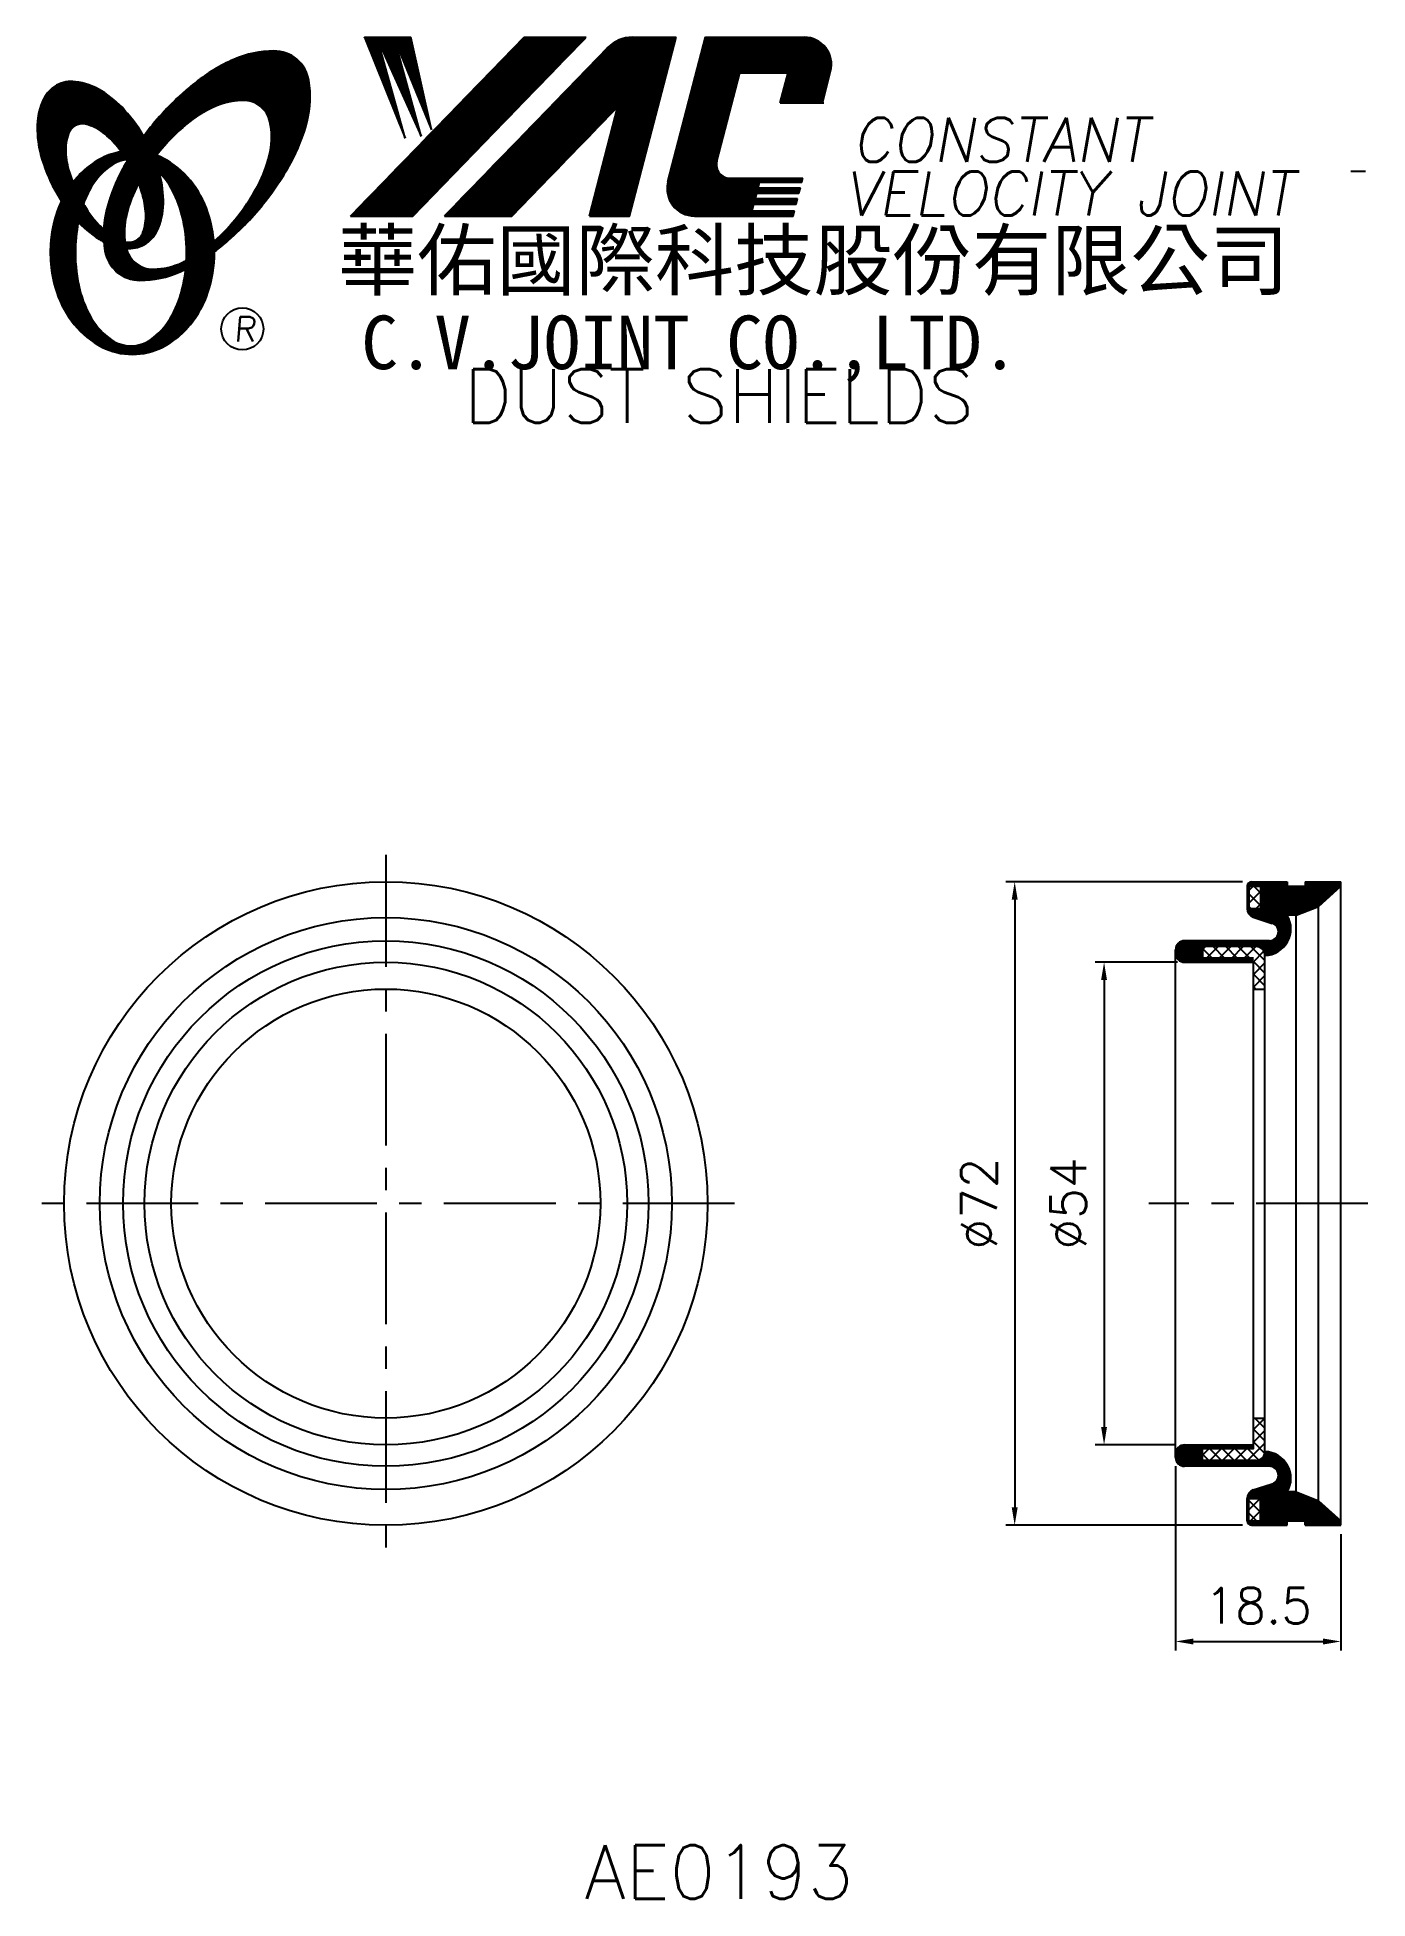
# Model space of a CAD drawing. Extents: x 609 to 758, y 248 to 457.
import ezdxf
from ezdxf.enums import TextEntityAlignment as Align

# ---------------------------------------------------------------- set-up
doc = ezdxf.new("R2010")
doc.units = 0
doc.header["$LTSCALE"] = 10
doc.header["$MEASUREMENT"] = 0
doc.linetypes.add('CENTER', pattern=[2, 1.25, -0.25, 0.25, -0.25])
doc.layers.get('0').update_dxf_attribs({"linetype": 'CONTINUOUS'})
doc.layers.get('DEFPOINTS').update_dxf_attribs({"linetype": 'CONTINUOUS'})
doc.layers.add('2', color=3, linetype='CONTINUOUS')
doc.layers.add('4', color=7, linetype='CONTINUOUS')
doc.styles.add('CHINA', font='KAIU.TTF')
doc.styles.add('ITALICC', font='simplex.shx')
doc.dimstyles.new('STANDARD$0', dxfattribs={"dimtxt": 4, "dimasz": 2, "dimexe": 1, "dimexo": 1, "dimgap": 2, "dimtad": 1, "dimdec": 4, "dimzin": 10, "dimtxsty": 'ITALICC', "dimcen": 2, "dimclrd": 5, "dimclre": 5, "dimclrt": 18, "dimaunit": 1, "dimazin": 3, "dimtp": 0.1, "dimtfac": 0.7, "dimtdec": 4, "dimtmove": 0, "dimatfit": 3, "dimtolj": 1, "dimtzin": 10})
pattern_1 = [(45, (852.5619, 155.1538), (-0.7071068, 0.7071068), []), (135, (852.5619, 155.1538), (-0.7071068, -0.7071068), [])]
pattern_2 = [(45, (509.986593, 249.150259), (-0.00883883476, 0.00883883476), [])]
pattern_3 = [(45, (678.577139, 212.845849), (-0.00727476112, 0.00727476112), [])]

# ---------------------------------------------------------------- blocks, each defined once
blk = doc.blocks.new('*D4')
at = {"color": 5, "linetype": 'BYBLOCK'}
for p, q in [((743.87, 362.09), (717.37, 362.09)), ((718.37, 360.09), (718.37, 292.09)), ((743.87, 290.09), (717.37, 290.09))]:
    blk.add_line(p, q, dxfattribs=at)
for points in [[(718.04, 360.09), (718.7, 360.09), (718.37, 362.09)], [(718.04, 292.09), (718.7, 292.09), (718.37, 290.09)]]:
    blk.add_solid(points, dxfattribs=at)
at = {"layer": 'DEFPOINTS', "color": 0, "linetype": 'BYBLOCK'}
for p in [(744.87, 362.09), (718.37, 290.09), (744.87, 290.09)]:
    blk.add_point(p, dxfattribs=at)
at = {"color": 18, "linetype": 'BYBLOCK', "insert": (714.37, 326.09), "char_height": 4, "attachment_point": 5, "rotation": 90, "style": 'ITALICC'}
blk.add_mtext('\\A1;∅72', dxfattribs=at)
blk = doc.blocks.new('*D5')
at = {"color": 5, "linetype": 'BYBLOCK'}
for p, q in [((736.6, 353.09), (727.37, 353.09)), ((728.37, 351.09), (728.37, 301.09)), ((736.37, 299.09), (727.37, 299.09))]:
    blk.add_line(p, q, dxfattribs=at)
for points in [[(728.04, 351.09), (728.7, 351.09), (728.37, 353.09)], [(728.04, 301.09), (728.7, 301.09), (728.37, 299.09)]]:
    blk.add_solid(points, dxfattribs=at)
at = {"layer": 'DEFPOINTS', "color": 0, "linetype": 'BYBLOCK'}
for p in [(737.6, 353.09), (728.37, 299.09), (737.37, 299.09)]:
    blk.add_point(p, dxfattribs=at)
at = {"color": 18, "linetype": 'BYBLOCK', "insert": (724.37, 326.09), "char_height": 4, "attachment_point": 5, "rotation": 90, "style": 'ITALICC'}
blk.add_mtext('\\A1;∅54', dxfattribs=at)
blk = doc.blocks.new('*D6')
at = {"color": 5, "linetype": 'BYBLOCK'}
for p, q in [((736.37, 296.69), (736.37, 276.09)), ((754.87, 289.09), (754.87, 276.09)), ((738.37, 277.09), (752.87, 277.09))]:
    blk.add_line(p, q, dxfattribs=at)
for points in [[(738.37, 277.42), (738.37, 276.75), (736.37, 277.09)], [(752.87, 277.42), (752.87, 276.75), (754.87, 277.09)]]:
    blk.add_solid(points, dxfattribs=at)
at = {"layer": 'DEFPOINTS', "color": 0, "linetype": 'BYBLOCK'}
for p in [(736.37, 297.69), (754.87, 290.09), (754.87, 277.09)]:
    blk.add_point(p, dxfattribs=at)
at = {"color": 18, "linetype": 'BYBLOCK', "insert": (745.62, 281.09), "char_height": 4, "attachment_point": 5, "style": 'ITALICC'}
blk.add_mtext('\\A1;18.5', dxfattribs=at)

msp = doc.modelspace()

# ---------------------------------------------------------------- hatches: boundary and pattern name
at = {"layer": '4', "linetype": 'CONTINUOUS'}
h = msp.add_hatch(dxfattribs=at)
h.set_pattern_fill('ANSI31', color=5, scale=0.1, style=0)
h.set_pattern_definition(pattern_2)
h.paths.add_polyline_path([(670.4453, 456.58124), (663.48799, 456.58124), (644.07139, 436.57748), (651.02869, 436.57748)])
h.paths.add_polyline_path([(673.99219, 448.81567), (670.81182, 436.57748), (675.2928, 436.57748), (680.49124, 456.58124), (675.59451, 456.58124, 0.202785967), (672.86044, 455.42482), (654.5663, 436.57748), (662.11322, 436.57748)])
h.paths.add_polyline_path([(687.6193, 452.58282), (693.01302, 452.58282), (692.144, 449.23881), (696.86082, 449.23881), (697.77754, 452.76637, 0.490800957), (694.82734, 456.58124), (683.79302, 456.58124), (679.58597, 440.39235, 0.490800957), (682.53617, 436.57748), (693.57048, 436.57748), (693.72493, 437.17179), (689.00811, 437.17179), (689.20147, 437.91588), (693.91829, 437.91588), (694.07685, 438.52602), (689.36003, 438.52602), (689.52128, 439.14649), (694.2381, 439.14649), (694.39428, 439.74748), (689.67746, 439.74748), (689.83426, 440.35085), (694.55108, 440.35085), (694.66781, 440.80005), (686.52806, 440.80005, -0.490800957), (685.05296, 442.70748)])
h = msp.add_hatch(dxfattribs=at)
h.set_pattern_fill('ANSI31', color=1, scale=0.1, style=0)
h.set_pattern_definition(pattern_2)
h.paths.add_polyline_path([(650.80336, 456.58124), (645.62603, 456.58124), (650.1968, 445.2775), (647.13086, 456.23548), (651.9656, 445.51316), (649.01759, 456.23548), (653.14481, 446.22013)])
h = msp.add_hatch(dxfattribs=at)
h.set_pattern_fill('ANSI31', color=5, scale=0.082305, style=0)
h.set_pattern_definition([(45, (509.986593, 249.150259), (-0.00727476112, 0.00727476112), [])])
h.paths.add_polyline_path([(632.02207, 449.51876, -0.172879177), (633.96354, 448.8602, -0.172879177), (635.05083, 447.12215, -0.104527385), (635.07861, 443.79395, -0.065680101), (633.90908, 440.392, -0.051823203), (631.46866, 436.54961, -0.044272532), (628.79369, 433.72328, -0.020203161), (628.84727, 432.58536, 0.006517006), (629.25183, 432.89743, 0.049863361), (633.80525, 437.31049, 0.049863361), (637.39489, 442.53766, 0.063682799), (639.21593, 447.16501, 0.103597411), (639.40523, 451.74898, 0.177892575), (638.05662, 454.11925, 0.177892575), (635.49423, 455.05258, 0.103597411), (631.00643, 454.09954, 0.063682799), (626.74869, 451.53046, 0.049863361), (622.19526, 447.1174, 0.016070017), (620.92457, 445.51109, -0.007061632), (621.17185, 445.07406, -0.031648676), (622.12443, 443.03748, -0.008069351), (622.55634, 443.60179, -0.051823203), (625.73471, 446.86025, -0.065680101), (628.77665, 448.7806, -0.104527385)])
h.paths.add_polyline_path([(618.9464, 436.35745, -0.065680101), (620.11593, 439.7594, -0.006063428), (620.35987, 440.23442, 0.027613469), (619.63303, 441.82249, 0.017011252), (619.09961, 442.75746, 0.007829282), (618.60563, 441.89023, 0.063682799), (616.78458, 437.26289, 0.103597411), (616.59528, 432.67892, 0.177892575), (617.94389, 430.30864, 0.177892575), (620.50628, 429.37531, 0.103597411), (624.99408, 430.32836, 0.008811776), (625.62105, 430.61843, 0.013922709), (625.69837, 431.58824, -0.009086703), (625.24836, 431.3708, -0.104527385), (622.00294, 430.63264, -0.172879177), (620.06147, 431.2912, -0.172879177), (618.97417, 433.02925, -0.104527385)])
h = msp.add_hatch(dxfattribs=at)
h.set_pattern_fill('ANSI31', color=3, scale=0.082305, style=0)
h.set_pattern_definition(pattern_3)
h.paths.add_polyline_path([(616.22556, 450.5696, 0.106488277), (613.28368, 451.60817, 0.158297415), (611.19348, 451.21313, 0.158297415), (609.73415, 449.66544, 0.106488277), (609.02334, 446.62767, 0.071723199), (609.44138, 443.31472, 0.058080454), (610.98637, 439.49933, 0.058080454), (613.36741, 436.14154, 0.071723199), (615.93265, 434.00379, 0.020895977), (616.47284, 433.7018, -0.030777155), (616.45693, 435.07802, -0.042059526), (615.36058, 436.24078, -0.04691039), (613.74141, 438.72193, -0.04691039), (612.61313, 441.46141, -0.060581117), (612.21103, 443.72348, -0.10187153), (612.52265, 445.81168, -0.185892489), (613.30274, 446.70332, -0.185892489), (614.47938, 446.84144, -0.10187153), (616.37703, 445.91591, -0.060581117), (618.01387, 444.30363, -0.04691039), (619.63303, 441.82249, -0.04691039), (620.76131, 439.083, -0.060581117), (621.16341, 436.82093, -0.10187153), (620.85179, 434.73273, -0.185892489), (620.0717, 433.84109, -0.185892489), (618.89506, 433.70297, -0.002013383), (618.85426, 433.71359, 0.021593804), (618.97417, 433.02925, 0.006477741), (618.99218, 432.95222, 0.14950097), (620.96473, 433.36026, 0.158297415), (622.42406, 434.90795, 0.106488277), (623.13488, 437.94571, 0.071723199), (622.71683, 441.25867, 0.058080454), (621.17185, 445.07406, 0.058080454), (618.7908, 448.43185, 0.071723199)])
h = msp.add_hatch(dxfattribs=at)
h.set_pattern_fill('ANSI31', color=1, scale=0.082305, style=0)
h.set_pattern_definition(pattern_3)
h.paths.add_polyline_path([(617.31918, 442.24615, -0.120168026), (619.01098, 442.89954, 0.016865385), (618.41122, 443.78228, 0.076648372), (616.25499, 443.06336, 0.104809576), (613.17053, 440.55026, 0.005838257), (613.00359, 440.33806, 0.028089978), (613.74141, 438.72193, 0.014237292), (614.18354, 437.93688, -0.045767751), (615.10872, 439.87372, -0.106890197)])
h.paths.add_polyline_path([(613.28782, 432.49153, -0.048711043), (613.61792, 435.87187, -0.007865741), (613.36741, 436.14154, -0.037695478), (611.73154, 438.2603, 0.03042545), (611.20621, 436.95632, 0.080710289), (610.48078, 432.49153, 0.080710289), (611.20621, 428.02674, 0.089265679), (613.17053, 424.4328, 0.104809576), (616.25499, 421.9197, 0.11926607), (619.66418, 421.09476, 0.11926607), (623.07337, 421.9197, 0.104809576), (626.15783, 424.4328, 0.089265679), (628.12215, 428.02674, 0.080710289), (628.84759, 432.49153, 0.080710289), (628.12215, 436.95632, 0.089265679), (626.15783, 440.55026, 0.104809576), (623.07337, 443.06336, 0.025513357), (622.38014, 443.37611, 0.004818181), (622.12443, 443.03748, -0.023722145), (622.66565, 441.44073, -0.065307489), (623.90083, 439.87372, -0.073950765), (625.21328, 436.67599, -0.060532391), (625.72174, 432.49153, -0.060532391), (625.21328, 428.30707, -0.073950765), (623.90083, 425.10934, -0.106890197), (621.69037, 422.73691, -0.153118262), (619.50478, 422.05154, -0.153118262), (617.31918, 422.73691, -0.106890197), (615.10872, 425.10934, -0.073950765), (613.79627, 428.30707, -0.060532391)])
h = msp.add_hatch(dxfattribs=at)
h.set_pattern_fill('ANSI31', color=5, style=0)
h.set_pattern_definition([(45, (-39.69951, -65.54217), (-0.088388348, 0.088388348), [])])
h.paths.add_polyline_path([(748.86974, 358.33715), (749.86974, 358.33715), (752.36974, 359.33715), (754.86974, 361.58715), (754.86974, 362.08715), (750.86974, 362.08715), (750.86974, 361.58715), (748.86974, 361.58715), (748.86974, 362.08715), (744.86974, 362.08715, 0.414213562), (744.36974, 361.58715), (744.36974, 359.08715, 0.323779275), (745.0568, 358.13738), (747.18268, 357.43692, -0.852297692), (746.86974, 355.48715), (737.36974, 355.48715, 0.414213562), (736.36974, 354.48715), (736.36974, 354.08715, 0.414213562), (737.36974, 353.08715), (745.06974, 353.08715), (745.06974, 353.53715), (739.36974, 353.53715), (739.36974, 354.83715), (745.36974, 354.83715, -0.414213562), (746.36974, 353.83715, 0.566802218)])
h.paths.add_polyline_path([(745.86974, 359.08715), (744.56974, 359.08715), (744.56974, 361.58715), (745.86974, 361.58715)], flags=16)
h.paths.add_polyline_path([(748.86974, 290.58715), (750.86974, 290.58715), (750.86974, 290.08715), (754.86974, 290.08715), (754.86974, 290.58715), (752.36974, 292.83715), (749.86974, 293.83715), (748.86974, 293.83715, 0.566802218), (746.36974, 298.33715, -0.414213562), (745.36974, 297.33715), (739.36974, 297.33715), (739.36974, 298.63715), (745.06974, 298.63715), (745.06974, 299.08715), (737.36974, 299.08715, 0.414213562), (736.36974, 298.08715), (736.36974, 297.68715, 0.414213562), (737.36974, 296.68715), (746.86974, 296.68715, -0.852297692), (747.18268, 294.73738), (745.0568, 294.03692, 0.323779275), (744.36974, 293.08715), (744.36974, 290.58715, 0.414213562), (744.86974, 290.08715), (748.86974, 290.08715)])
h.paths.add_polyline_path([(745.86974, 290.58715), (744.56974, 290.58715), (744.56974, 293.08715), (745.86974, 293.08715)], flags=16)
h = msp.add_hatch(dxfattribs=at)
h.set_pattern_fill('ANSI37', color=5, scale=8, style=0)
h.set_pattern_definition(pattern_1)
h.paths.add_polyline_path([(745.86974, 361.58715), (744.56974, 361.58715), (744.56974, 359.08715), (745.86974, 359.08715)])
h.paths.add_polyline_path([(745.86974, 293.08715), (744.56974, 293.08715), (744.56974, 290.58715), (745.86974, 290.58715)])
h = msp.add_hatch(dxfattribs=at)
h.set_pattern_fill('ANSI37', color=5, scale=8, style=0)
h.set_pattern_definition(pattern_1)
h.paths.add_polyline_path([(745.06974, 353.53715), (745.06974, 350.08715), (746.36974, 350.08715), (746.36974, 353.83715, 0.414213562), (745.36974, 354.83715), (739.36974, 354.83715), (739.36974, 353.53715)])
h.paths.add_polyline_path([(745.36974, 297.33715, 0.414213562), (746.36974, 298.33715), (746.36974, 302.08715), (745.06974, 302.08715), (745.06974, 298.63715), (739.36974, 298.63715), (739.36974, 297.33715)])

# ---------------------------------------------------------------- linework, layer by layer
at = {"layer": '2', "color": 7, "linetype": 'CONTINUOUS'}
for p, q in [((744.36974, 361.58715), (744.36974, 359.08715)), ((744.56974, 361.58715), (744.56974, 359.08715)), ((745.86974, 361.58715), (745.86974, 359.08715)), ((748.86974, 362.08715), (748.86974, 361.58715)), ((750.86974, 362.08715), (750.86974, 361.58715)), ((754.86974, 290.08715), (754.86974, 362.08715)), ((749.86974, 293.83715), (749.86974, 358.33715)), ((752.36974, 292.83715), (752.36974, 359.33715)), ((739.36974, 354.83715), (739.36974, 353.53715)), ((745.06974, 298.63715), (745.06974, 353.08715)), ((746.36974, 298.33715), (746.36974, 353.83715)), ((739.36974, 297.33715), (739.36974, 298.63715)), ((744.36974, 290.58715), (744.36974, 293.08715)), ((744.56974, 290.58715), (744.56974, 293.08715)), ((745.86974, 290.58715), (745.86974, 293.08715)), ((748.86974, 290.08715), (748.86974, 290.58715)), ((750.86974, 290.08715), (750.86974, 290.58715))]:
    msp.add_line(p, q, dxfattribs=at)
at = {"layer": '4', "color": 5, "linetype": 'CONTINUOUS'}
for p, q in [((644.07139, 436.57748), (663.48799, 456.58124)), ((651.02869, 436.57748), (670.4453, 456.58124)), ((663.48799, 456.58124), (670.4453, 456.58124)), ((675.2928, 436.57748), (680.49124, 456.58124)), ((675.59451, 456.58124), (680.49124, 456.58124)), ((679.58597, 440.39235), (683.79302, 456.58124)), ((683.79302, 456.58124), (694.82734, 456.58124)), ((654.5663, 436.57748), (672.86044, 455.42482)), ((685.05296, 442.70748), (687.6193, 452.58282)), ((687.6193, 452.58282), (693.01302, 452.58282)), ((692.144, 449.23881), (693.01302, 452.58282)), ((696.86082, 449.23881), (697.77754, 452.76637)), ((662.11322, 436.57748), (673.99219, 448.81567)), ((670.81182, 436.57748), (673.99219, 448.81567)), ((692.144, 449.23881), (697.01125, 449.23881)), ((686.52806, 440.80005), (694.66781, 440.80005)), ((689.67746, 439.74748), (689.83426, 440.35085)), ((689.67746, 439.74748), (694.39428, 439.74748)), ((689.83426, 440.35085), (694.55108, 440.35085)), ((694.2381, 439.14649), (694.39428, 439.74748)), ((694.55108, 440.35085), (694.66781, 440.80005)), ((757.60589, 441.55262), (755.96993, 441.55262)), ((689.00811, 437.17179), (689.20147, 437.91588)), ((689.20147, 437.91588), (693.91829, 437.91588)), ((689.36003, 438.52602), (689.52128, 439.14649)), ((689.36003, 438.52602), (694.07685, 438.52602)), ((689.52128, 439.14649), (694.2381, 439.14649)), ((693.91829, 437.91588), (694.07685, 438.52602)), ((644.07139, 436.57748), (651.02869, 436.57748)), ((654.5663, 436.57748), (662.11322, 436.57748)), ((670.81182, 436.57748), (675.2928, 436.57748)), ((682.53617, 436.57748), (693.57048, 436.57748)), ((689.00811, 437.17179), (693.72493, 437.17179)), ((693.57048, 436.57748), (693.72493, 437.17179))]:
    msp.add_line(p, q, dxfattribs=at)
at = {"layer": '4', "color": 1, "linetype": 'CONTINUOUS'}
for p, q in [((645.62603, 456.58124), (650.80336, 456.58124)), ((645.62603, 456.58124), (650.1968, 445.2775)), ((650.1968, 445.2775), (647.13086, 456.23548)), ((647.13086, 456.23548), (651.9656, 445.51316)), ((649.01759, 456.23548), (653.14481, 446.22013)), ((651.9656, 445.51316), (649.01759, 456.23548)), ((653.14481, 446.22013), (650.80336, 456.58124))]:
    msp.add_line(p, q, dxfattribs=at)
at = {"layer": '4', "color": 5, "linetype": 'CENTER'}
for p, q in [((648.02151, 365.08715), (648.02151, 287.08715)), ((687.02151, 326.08715), (609.02151, 326.08715)), ((757.86974, 326.08715), (733.36974, 326.08715))]:
    msp.add_line(p, q, dxfattribs=at)
at = {"layer": '4', "color": 7, "linetype": 'CONTINUOUS'}
for p, q in [((744.56974, 361.58715), (745.86974, 361.58715)), ((744.86974, 362.08715), (748.86974, 362.08715)), ((748.86974, 361.58715), (750.86974, 361.58715)), ((750.86974, 362.08715), (754.86974, 362.08715)), ((752.36974, 359.33715), (754.86974, 361.58715)), ((744.56974, 359.08715), (745.86974, 359.08715)), ((749.86974, 358.33715), (748.86974, 358.33715)), ((749.86974, 358.33715), (752.36974, 359.33715)), ((745.0568, 358.13738), (747.18268, 357.43692)), ((736.36974, 297.68715), (736.36974, 354.48715)), ((746.86974, 355.48715), (737.36974, 355.48715)), ((745.36974, 354.83715), (739.36974, 354.83715)), ((737.36974, 353.08715), (745.06974, 353.08715)), ((745.06974, 353.53715), (739.36974, 353.53715)), ((745.06974, 350.08715), (746.36974, 350.08715)), ((745.06974, 302.08715), (746.36974, 302.08715)), ((737.36974, 299.08715), (745.06974, 299.08715)), ((745.06974, 298.63715), (739.36974, 298.63715)), ((746.86974, 296.68715), (737.36974, 296.68715)), ((745.36974, 297.33715), (739.36974, 297.33715)), ((745.0568, 294.03692), (747.18268, 294.73738)), ((749.86974, 293.83715), (748.86974, 293.83715)), ((749.86974, 293.83715), (752.36974, 292.83715)), ((744.56974, 293.08715), (745.86974, 293.08715)), ((752.36974, 292.83715), (754.86974, 290.58715)), ((744.56974, 290.58715), (745.86974, 290.58715)), ((744.86974, 290.08715), (748.86974, 290.08715)), ((748.86974, 290.58715), (750.86974, 290.58715)), ((750.86974, 290.08715), (754.86974, 290.08715))]:
    msp.add_line(p, q, dxfattribs=at)
at = {"layer": '4', "color": 5, "linetype": 'CONTINUOUS'}
for points in [[(628.84727, 432.58536, 0.006517006), (629.25183, 432.89743, 0.049863361), (633.80525, 437.31049, 0.049863361), (637.39489, 442.53766, 0.063682799), (639.21593, 447.16501, 0.103597411), (639.40523, 451.74898, 0.177892575), (638.05662, 454.11925, 0.177892575), (635.49423, 455.05258, 0.103597411), (631.00643, 454.09954, 0.063682799), (626.74869, 451.53046, 0.049863361), (622.19526, 447.1174, 0.016070017), (620.92457, 445.51109)], [(628.79369, 433.72328, 0.044272532), (631.46866, 436.54961, 0.051823203), (633.90908, 440.392, 0.065680101), (635.07861, 443.79395, 0.104527385), (635.05083, 447.12215, 0.172879177), (633.96354, 448.8602, 0.172879177), (632.02207, 449.51876, 0.104527385), (628.77665, 448.7806, 0.065680101), (625.73471, 446.86025, 0.051823203), (622.55634, 443.60179, 0.008069351), (622.12443, 443.03748)], [(619.09961, 442.75746, 0.007829282), (618.60563, 441.89023, 0.063682799), (616.78458, 437.26289, 0.103597411), (616.59528, 432.67892, 0.177892575), (617.94389, 430.30864, 0.177892575), (620.50628, 429.37531, 0.103597411), (624.99408, 430.32836, 0.008811776), (625.62105, 430.61843, 0.008811776)], [(620.35987, 440.23442, 0.006063428), (620.11593, 439.7594, 0.065680101), (618.9464, 436.35745, 0.104527385), (618.97417, 433.02925, 0.172879177), (620.06147, 431.2912, 0.172879177), (622.00294, 430.63264, 0.104527385), (625.24836, 431.3708, 0.009086703), (625.69837, 431.58824, 0.009086703)]]:
    msp.add_lwpolyline(points, format="xyb", dxfattribs=at)
at = {"layer": '4', "color": 3, "linetype": 'CONTINUOUS'}
for points in [[(618.99218, 432.95222, 0.14950097), (620.96473, 433.36026, 0.158297415), (622.42406, 434.90795, 0.106488277), (623.13488, 437.94571, 0.071723199), (622.71683, 441.25867, 0.058080454), (621.17185, 445.07406, 0.058080454), (618.7908, 448.43185, 0.071723199), (616.22556, 450.5696, 0.106488277), (613.28368, 451.60817, 0.158297415), (611.19348, 451.21313, 0.158297415), (609.73415, 449.66544, 0.106488277), (609.02334, 446.62767, 0.071723199), (609.44138, 443.31472, 0.058080454), (610.98637, 439.49933, 0.058080454), (613.36741, 436.14154, 0.071723199), (615.93265, 434.00379, 0.020895977), (616.47284, 433.7018, 0.020895977)], [(618.85426, 433.71359, 0.002013383), (618.89506, 433.70297, 0.185892489), (620.0717, 433.84109, 0.185892489), (620.85179, 434.73273, 0.10187153), (621.16341, 436.82093, 0.060581117), (620.76131, 439.083, 0.04691039), (619.63303, 441.82249, 0.04691039), (618.01387, 444.30363, 0.060581117), (616.37703, 445.91591, 0.10187153), (614.47938, 446.84144, 0.185892489), (613.30274, 446.70332, 0.185892489), (612.52265, 445.81168, 0.10187153), (612.21103, 443.72348, 0.060581117), (612.61313, 441.46141, 0.04691039), (613.74141, 438.72193, 0.04691039), (615.36058, 436.24078, 0.042059526), (616.45693, 435.07802, 0.042059526)]]:
    msp.add_lwpolyline(points, format="xyb", dxfattribs=at)
at = {"layer": '4', "color": 1, "linetype": 'CONTINUOUS'}
for points in [[(618.41122, 443.78228, 0.076648372), (616.25499, 443.06336, 0.104809576), (613.17053, 440.55026, 0.005838257), (613.00359, 440.33806, 0.005838257)], [(611.73154, 438.2603, 0.03042545), (611.20621, 436.95632, 0.080710289), (610.48078, 432.49153, 0.080710289), (611.20621, 428.02674, 0.089265679), (613.17053, 424.4328, 0.104809576), (616.25499, 421.9197, 0.11926607), (619.66418, 421.09476, 0.11926607), (623.07337, 421.9197, 0.104809576), (626.15783, 424.4328, 0.089265679), (628.12215, 428.02674, 0.080710289), (628.84759, 432.49153, 0.080710289), (628.12215, 436.95632, 0.089265679), (626.15783, 440.55026, 0.104809576), (623.07337, 443.06336, 0.025513357), (622.38014, 443.37611, 0.025513357)], [(619.01098, 442.89954, 0.120168026), (617.31918, 442.24615, 0.106890197), (615.10872, 439.87372, 0.045767751), (614.18354, 437.93688, 0.045767751)], [(613.61792, 435.87187, 0.048711043), (613.28782, 432.49153, 0.060532391), (613.79627, 428.30707, 0.073950765), (615.10872, 425.10934, 0.106890197), (617.31918, 422.73691, 0.153118262), (619.50478, 422.05154, 0.153118262), (621.69037, 422.73691, 0.106890197), (623.90083, 425.10934, 0.073950765), (625.21328, 428.30707, 0.060532391), (625.72174, 432.49153, 0.060532391), (625.21328, 436.67599, 0.073950765), (623.90083, 439.87372, 0.065307489), (622.66565, 441.44073)]]:
    msp.add_lwpolyline(points, format="xyb", dxfattribs=at)
at = {"layer": '4', "color": 5, "linetype": 'CONTINUOUS'}
msp.add_circle((631.96842, 423.94581), 2.35282, dxfattribs=at)
at = {"layer": '4', "color": 7, "linetype": 'CONTINUOUS'}
for radius in [36, 32, 29.4, 27, 24]:
    msp.add_circle((648.02151, 326.08715), radius, dxfattribs=at)
at = {"layer": '4', "color": 5, "linetype": 'CONTINUOUS'}
for centre, radius, start, end in [((675.59451, 452.771), 3.81024, 90, 135.8533387), ((694.82734, 453.53305), 3.04819, 345.4326059, 90), ((686.52806, 442.32414), 1.5241, 165.4326059, 270), ((682.53617, 439.62567), 3.04819, 165.4326059, 270)]:
    msp.add_arc(centre, radius, start, end, dxfattribs=at)
at = {"layer": '4', "color": 7, "linetype": 'CONTINUOUS'}
for centre, radius, start, end in [((744.86974, 361.58715), 0.5, 90, 180), ((745.36974, 359.08715), 1, 180, 251.7635138), ((746.27257, 356.83558), 3, 271.8560745, 30.0347173), ((746.86974, 356.48715), 1, 270, 71.7635138), ((737.36974, 354.48715), 1, 90, 180), ((737.36974, 354.08715), 1, 180, 270), ((745.36974, 353.83715), 1, 360, 90), ((737.36974, 298.08715), 1, 90, 180), ((745.36974, 298.33715), 1, 270, 0), ((746.27257, 295.33872), 3, 329.9652827, 88.1439255), ((737.36974, 297.68715), 1, 180, 270), ((746.86974, 295.68715), 1, 288.2364862, 90), ((745.36974, 293.08715), 1, 108.2364862, 180), ((744.86974, 290.58715), 0.5, 180, 270)]:
    msp.add_arc(centre, radius, start, end, dxfattribs=at)

# ---------------------------------------------------------------- texts
at = {"layer": '4', "color": 5, "linetype": 'CONTINUOUS', "style": 'ITALICC'}
for s, height, oblique, p in [('CONSTANT', 4.9, 10, (700.2202, 442.64795)), ('VELOCITY JOINT', 4.9, 10, (699.34197, 436.65257)), ('R', 2.75625, 5, (631.00974, 422.53621))]:
    msp.add_text(s, height=height, dxfattribs=dict(at, oblique=oblique)).set_placement(p)
at = {"layer": '4', "color": 7, "linetype": 'CONTINUOUS', "style": 'CHINA'}
for s, height, p in [('華佑國際科技股份有限公司', 6.5, (642.65803, 428.38763)), ('C.V.JOINT CO.,LTD.', 6, (645.28666, 419.44142))]:
    msp.add_text(s, height=height, dxfattribs=at).set_placement(p)
at = {"layer": '4', "color": 18, "linetype": 'CONTINUOUS', "style": 'ITALICC'}
for s, p in [('DUST SHIELDS', (685.28939, 413.4486)), ('AE0193', (685.28939, 248.3012))]:
    msp.add_text(s, height=6, dxfattribs=at).set_placement(p, align=Align.CENTER)

# ---------------------------------------------------------------- dimensions: what is measured, and where the dimension line sits
at = {"layer": '4', "color": 7, "linetype": 'CONTINUOUS'}
for base, p1, p2, text, picture, middle in [((718.36977, 290.08715), (744.86974, 362.08715), (744.86974, 290.08715), '%%C72', '*D4', (714.36977, 326.08715)), ((728.36977, 299.08715), (737.60045, 353.08715), (737.36974, 299.08715), '%%C54', '*D5', (724.36977, 326.08715))]:
    dim = msp.add_linear_dim(base=base, p1=p1, p2=p2, angle=90, text=text, dimstyle='STANDARD$0', override={"dimcen": 2.5, "dimaunit": 0, "dimtp": 0}, dxfattribs=at)
    dim.commit()
    dim.dimension.update_dxf_attribs({"geometry": picture, "text_midpoint": middle})
dim = msp.add_linear_dim(base=(754.86974, 277.08713), p1=(736.36974, 297.68715), p2=(754.86974, 290.08715), dimstyle='STANDARD$0', override={"dimcen": 2.5, "dimaunit": 0, "dimtp": 0}, dxfattribs=at)
dim.commit()
dim.dimension.update_dxf_attribs({"geometry": '*D6', "text_midpoint": (745.61974, 281.08713)})

doc.saveas('drawing.dxf')
